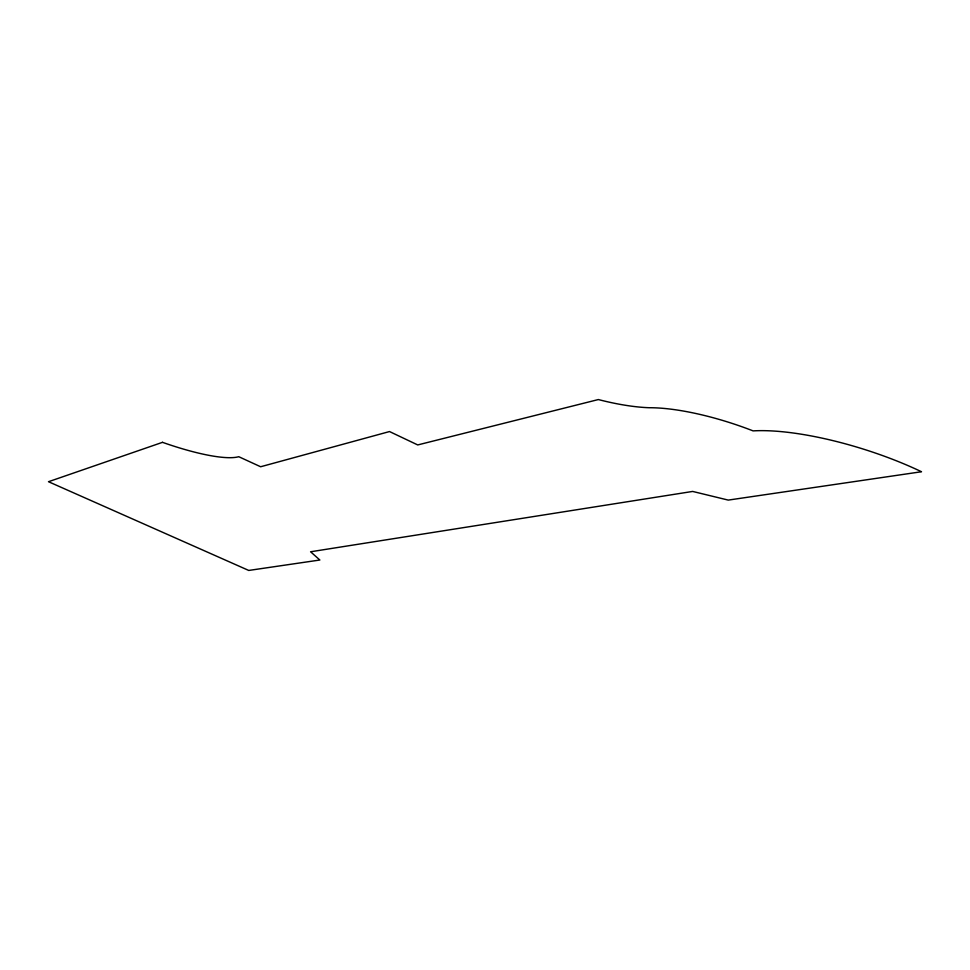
<?xml version="1.0" encoding="UTF-8"?>
<svg xmlns="http://www.w3.org/2000/svg" width="970" height="970" viewBox="0 0 970 970"><rect width="100%" height="100%" fill="white"/><g stroke="black" fill="none" stroke-linecap="round" stroke-linejoin="round"><path stroke-width="1.45" d="M162.499 442.332L48.5 481.714L248.744 570.445L319.845 560.017L310.594 551.772L692.653 491.438L728.264 500.096L921.5 471.735A136.94 38.194 17.4 0 0 753.084 430.886A111.38 30.991 18.4 0 0 649.294 407.727A114.351 34.144 19.5 0 1 598.344 399.555L417.73 444.939L389.516 431.553L260.639 466.752L238.753 456.7A100.989 21.316 22 0 1 162.499 442.332"/></g></svg>
